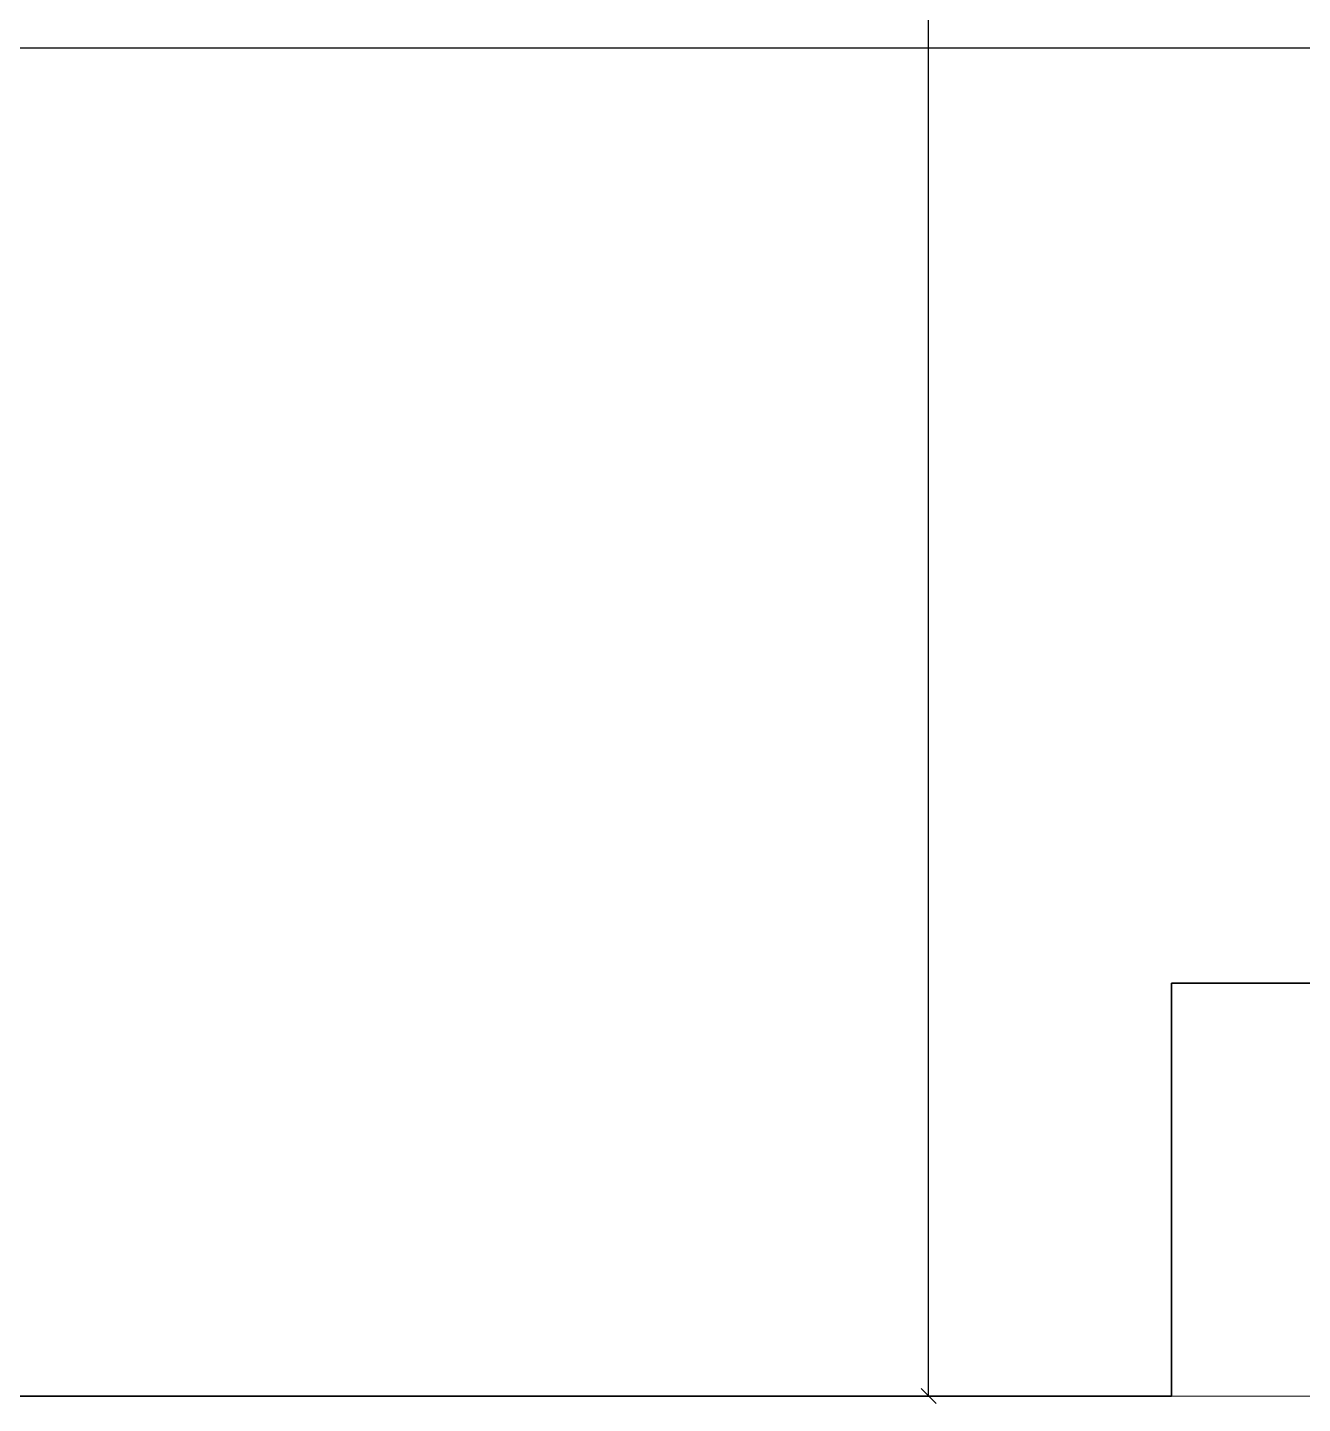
# Model space of a CAD drawing. Header units: inches. Extents: x -7543 to -822, y 102837 to 190349.
# Drawn here: x -837.12799 to -837.10483, y 102837.22667 to 102837.25167 of the extents above; entities that cross this region are included whole.
import ezdxf

# ---------------------------------------------------------------- set-up
doc = ezdxf.new("R2010")
doc.units = ezdxf.units.IN
doc.header["$MEASUREMENT"] = 0
doc.linetypes.add('__ZG_T_P__9', pattern=[22, 1, -10, 1, -10])
doc.layers.get('0').update_dxf_attribs({"lineweight": 25})
doc.layers.add('BALKON', color=7, linetype='Continuous', lineweight=20, true_color=0xffaaa9)
doc.layers.add('DUVAR', color=7, linetype='Continuous', lineweight=35, true_color=0xfc4642)
doc.layers.add('ICOL', color=55, linetype='Continuous', lineweight=25)

msp = doc.modelspace()

# ---------------------------------------------------------------- linework, layer by layer
at = {"color": 0, "linetype": 'ByBlock', "lineweight": -2}
msp.add_line((-837.111756, 102837.226939), (-837.111486, 102837.226669), dxfattribs=at)
at = {"layer": 'BALKON'}
msp.add_line((-837.099457, 102837.226804), (-837.129832, 102837.226804), dxfattribs=at)
at = {"layer": 'DUVAR', "linetype": '__ZG_T_P__9'}
for p, q in [((-837.080207, 102837.234304), (-837.107207, 102837.234304)), ((-837.107207, 102837.234304), (-837.107207, 102837.226804)), ((-837.080207, 102837.234304), (-837.107207, 102837.234304)), ((-837.107207, 102837.234304), (-837.107207, 102837.226804)), ((-837.107207, 102837.226804), (-837.137207, 102837.226804)), ((-837.107207, 102837.226804), (-837.137207, 102837.226804))]:
    msp.add_line(p, q, dxfattribs=at)
at = {"layer": 'ICOL'}
for p, q in [((-837.111621, 102837.226804), (-837.111621, 102837.294929)), ((-837.142457, 102837.251306), (-837.044957, 102837.251306))]:
    msp.add_line(p, q, dxfattribs=at)
at = {"layer": 'ICOL', "color": 53}
msp.add_line((-837.117816, 102837.226804), (-837.111411, 102837.226804), dxfattribs=at)

doc.saveas('drawing.dxf')
